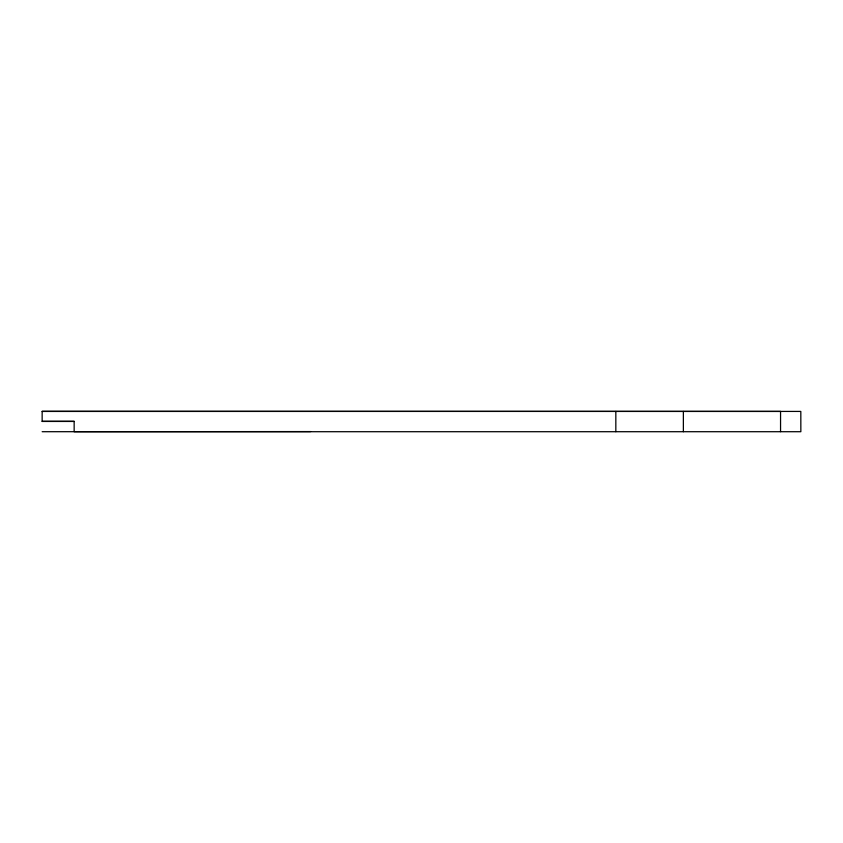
<?xml version="1.0" encoding="UTF-8"?>
<svg xmlns="http://www.w3.org/2000/svg" width="843" height="843" viewBox="0 0 843 843"><rect width="100%" height="100%" fill="white"/><g stroke="black" fill="none" stroke-linecap="round" stroke-linejoin="round"><path stroke-width="1.26" d="M780.555 431.679L780.555 411.416L42.15 411.447M310.582 431.574L42.15 431.711M42.15 421.289L74.152 421.289L74.152 431.711L800.85 431.711L800.818 411.426L42.15 411.289L42.15 421.447L74.152 421.447M683.367 411.447L683.367 431.711M615.833 411.447L615.833 431.711"/></g></svg>
